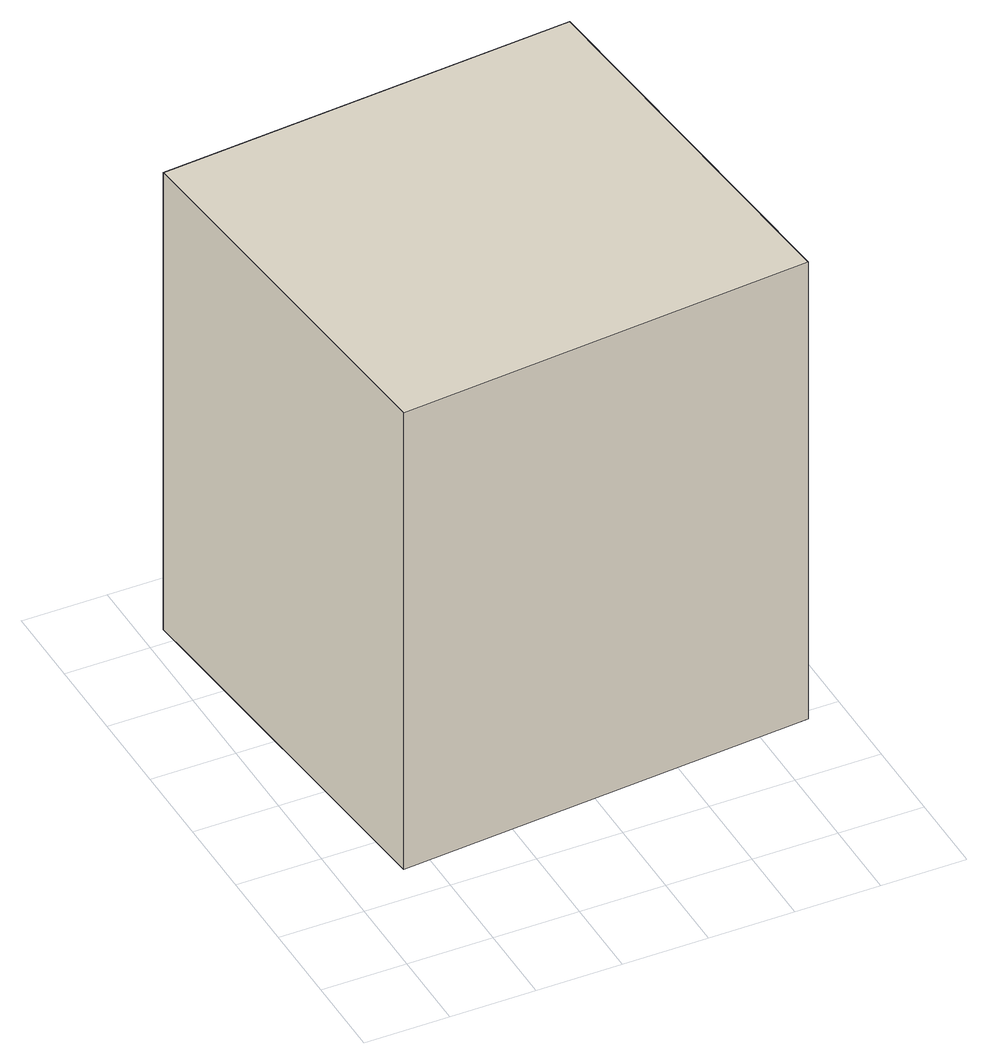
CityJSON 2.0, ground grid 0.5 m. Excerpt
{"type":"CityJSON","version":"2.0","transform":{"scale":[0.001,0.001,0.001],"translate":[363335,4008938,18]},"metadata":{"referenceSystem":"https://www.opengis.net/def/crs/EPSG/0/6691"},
"CityObjects":{
"building1":{"type":"Building","attributes":{"枝番":1,"利根川水系渡良瀬川洪水浸水想定区域（計画規模）.規模":"L1","利根川水系渡良瀬川洪水浸水想定区域（計画規模）.浸水ランク":"1","利根川水系渡良瀬川洪水浸水想定区域（計画規模）.浸水深":0.26,"利根川水系渡良瀬川洪水浸水想定区域（想定最大規模）.規模":"L2","利根川水系渡良瀬川洪水浸水想定区域（想定最大規模）.浸水ランク":"2","利根川水系渡良瀬川洪水浸水想定区域（想定最大規模）.浸水深":1.24,"利根川水系渡良瀬川洪水浸水想定区域（想定最大規模）.継続時間":30.4,"利根川水系利根川洪水浸水想定区域（計画規模）.規模":"L1","利根川水系利根川洪水浸水想定区域（計画規模）.浸水ランク":"3","利根川水系利根川洪水浸水想定区域（計画規模）.浸水深":3.63,"利根川水系利根川洪水浸水想定区域（想定最大規模）.規模":"L2","利根川水系利根川洪水浸水想定区域（想定最大規模）.浸水ランク":"4","利根川水系利根川洪水浸水想定区域（想定最大規模）.浸水深":5.12,"BuildingDetails.prefecture":"10","BuildingDetails.city":"10207"},"geometry":[{"type":"Solid","lod":"1","boundaries":[[[[0,1,2,3]],[[2,4,5,3]],[[1,6,4,2]],[[0,7,6,1]],[[3,5,7,0]],[[4,6,7,5]]]]}]}
},
"vertices":[
[129,3109,180],[2592,3319,180],[2793,937,180],[341,726,180],[2793,937,3180],[341,726,3180],[2592,3319,3180],[129,3109,3180]
]}
